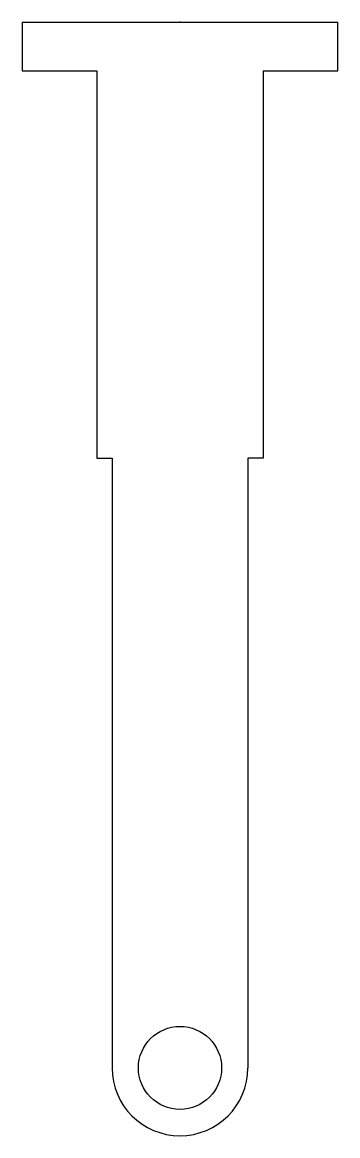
# Model space of a CAD drawing. Header units: millimetres. Extents: x 10.7 to 17.2, y 28 to 51.
import ezdxf

# ---------------------------------------------------------------- set-up
doc = ezdxf.new("R2010")
doc.units = ezdxf.units.MM
doc.header["$PDSIZE"] = -1

msp = doc.modelspace()

# ---------------------------------------------------------------- linework, layer by layer
at = {"color": 7, "linetype": 'Continuous'}
for p, q in [((10.71, 51.029), (17.21, 51.029)), ((10.71, 51.029), (10.71, 50.029)), ((17.21, 50.029), (17.21, 51.029)), ((10.71, 50.029), (12.246, 50.029)), ((12.246, 50.029), (12.246, 42.029)), ((15.675, 50.029), (15.675, 42.029)), ((15.675, 50.029), (17.21, 50.029)), ((12.246, 42.029), (12.56, 42.029)), ((12.56, 42.029), (12.56, 29.435)), ((15.675, 42.029), (15.36, 42.029)), ((15.36, 42.029), (15.36, 29.435))]:
    msp.add_line(p, q, dxfattribs=at)
msp.add_circle((13.96, 29.435), 0.857, dxfattribs=at)
msp.add_arc((13.96, 29.435), 1.4, 180, 0, dxfattribs=at)
msp.add_point((13.96, 51.029), dxfattribs=at)

doc.saveas('drawing.dxf')
